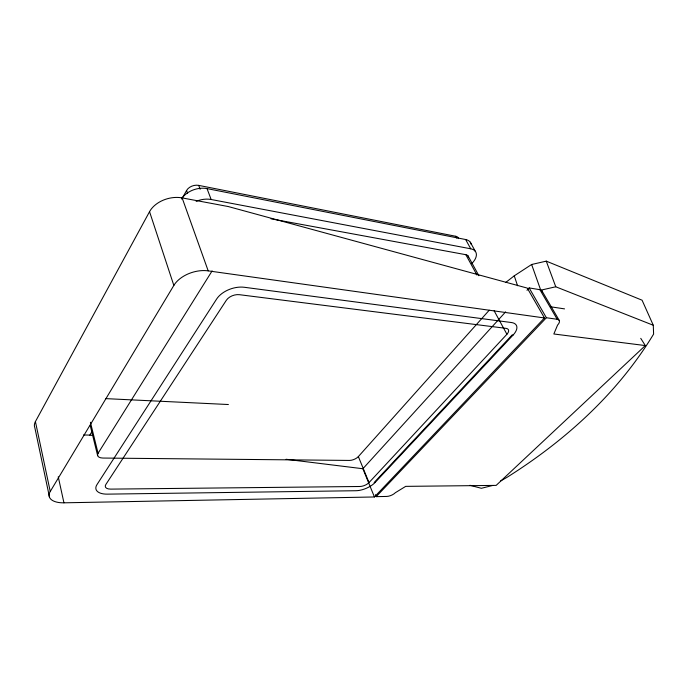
<?xml version="1.0" encoding="UTF-8"?>
<svg xmlns="http://www.w3.org/2000/svg" width="688" height="688" viewBox="0 0 688 688"><rect width="100%" height="100%" fill="white"/><g stroke="black" fill="none" stroke-linecap="round" stroke-linejoin="round"><path stroke-width="1.03" d="M35.415 421.589L149.545 211.672A24.845 17.183 -16 0 1 182.131 197.903L228.244 206.538L527.266 288.091L544.475 317.959L374.435 496.968L63.941 502.816A22.377 10.707 -13.9 0 1 50.241 491.499L35.415 421.589A21.423 11.395 -12.4 0 0 34.847 427.721L49.527 497.347M181.813 198.927L186.568 190.499A9.288 6.57 -17.6 0 1 198.686 185.382L455.8 236.285A7.671 4.446 -29.2 0 1 458.475 238.616M50.241 491.499L173.84 285.434A26.17 16.443 -17.4 0 1 208.189 270.866L544.475 317.959M83.523 434.954L89.818 435.108L92.003 431.505M489.228 310.219L358.362 456.583A6.914 3.156 -22.4 0 1 349.427 460.427L102.933 458.053A8.523 4.309 -14.6 0 1 98.074 453.289L212.119 270.9M471.762 263.719L473.138 262.085A16.349 9.202 -28.9 0 0 470.755 248.798L465.638 239.527L207.028 188.607A19.703 13.751 -17.8 0 0 181.606 198.789M286.079 459.274L362.877 468.734L505.637 311.862M526.991 290.293L529.158 287.919L539.908 289.691A7.903 3.99 -29.8 0 1 542.247 291.824M369.017 482.589L506.918 334.265A8.179 4.033 -28.1 0 0 506.058 328.357L239.458 294.696A10.045 6.14 -19.2 0 0 226.343 300.269L105.806 484.567A8.686 4.18 -15.2 0 0 110.673 489.116L359.936 486.493A7.026 3.036 -22.5 0 0 369.017 482.589L358.362 456.583M375.037 482.537L513.128 335.022A17.209 8.497 -28.1 0 0 511.442 322.534L244.36 287.283A21.139 12.917 -19.2 0 0 216.6 299.082L96.965 484.636A18.284 8.789 -15.2 0 0 107.345 494.139L356.023 490.725A14.775 6.39 -22.5 0 0 375.037 482.537L374.134 482.546L512.19 334.91L513.128 335.022M375.381 494.698L376.181 496.641L546.384 317.744L557.185 319.266A8.067 3.844 -29.4 0 1 557.547 325.14L553.84 333.99L645.318 345.574L640.743 338.35M645.318 345.574L496.16 485.393L405.696 486.364L395.385 492.685A6.742 2.804 -23.1 0 1 386.665 496.444L376.181 496.641M505.766 282.424L514.254 275.828L531.626 264.493L546.263 261.139L642.076 300.2L653.29 325.261L653.6 334.101C617.772 393.39 565.063 440.819 506.764 477.489L500.597 480.981M492.668 485.47L481.385 488.291L469.947 485.298M653.29 325.261L555.758 286.776L540.742 290.198L531.626 264.493M105.943 398.636L228.399 404.527M89.818 435.108L93.018 435.504M550.761 306.805L564.547 308.886M270.995 218.818L465.845 254.698A7.774 4.377 -28.9 0 1 468.511 256.977M196.149 201.352A19.857 13.674 -18 0 1 211.147 199.503L470.755 248.798M541.912 290.818L559.189 320.333M539.908 289.691L557.185 319.266M529.158 287.919L546.384 317.744M470.265 242.185L475.382 251.421M468.055 255.919L478.882 275.707M455.8 236.285L456.798 238.108M465.845 254.698L476.965 275.054M494.13 310.778L506.918 334.265M362.877 468.734L374.435 496.968M207.028 188.607L211.147 199.503M198.686 185.382L200.139 189.277M546.263 261.139L555.758 286.776M186.568 190.499L187.626 193.431M182.131 197.903L208.189 270.866M514.254 275.828L517.557 285.735M149.545 211.672L173.84 285.434M90.412 422.277L98.074 453.289M90.274 425.717L97.653 455.654M58.248 476.793L63.941 502.816M465.638 239.527A16.245 9.288 -29 0 1 471.211 244.429"/></g></svg>
